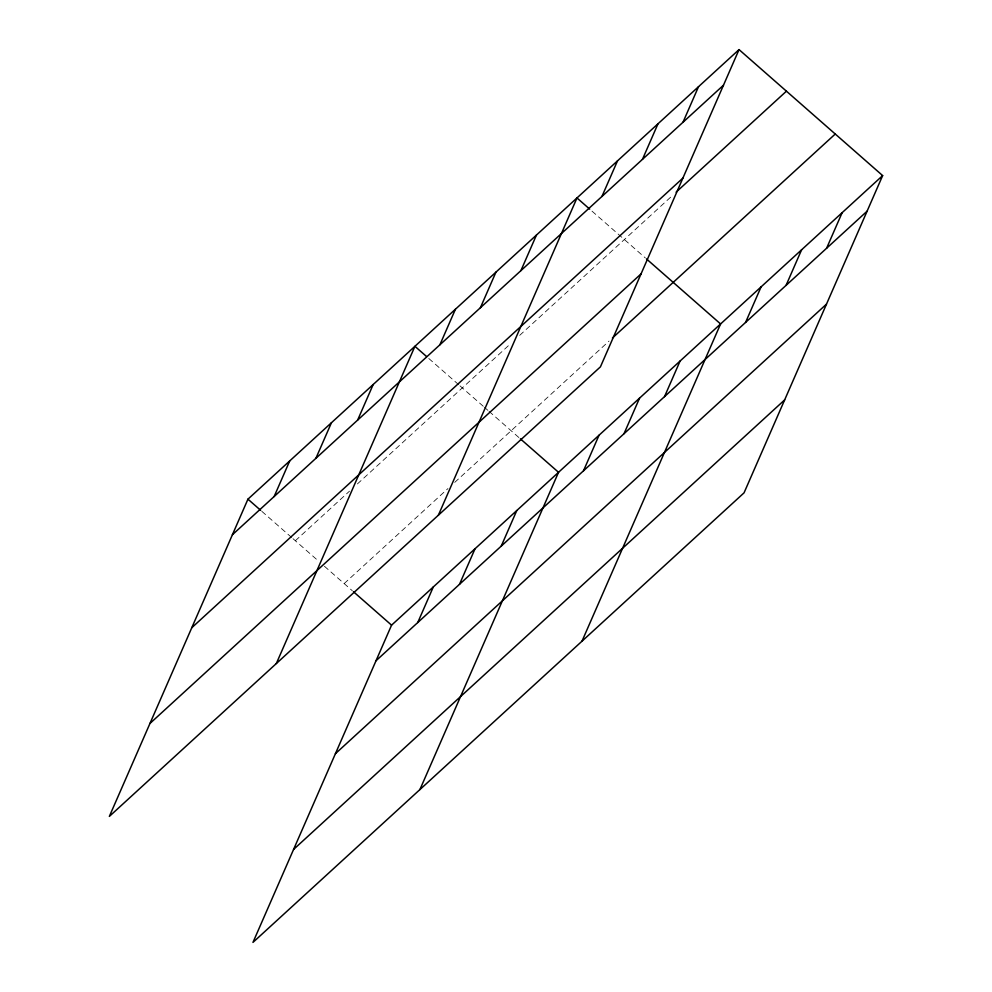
<?xml version="1.0" encoding="UTF-8"?>
<svg xmlns="http://www.w3.org/2000/svg" width="992" height="992" viewBox="0 0 992 992"><rect width="100%" height="100%" fill="white"/><g stroke="black" fill="none" stroke-linecap="round" stroke-linejoin="round"><path stroke-width="0.74" stroke-dasharray="4.96 3.72" d="M295.343 540.739L349.494 491.164M357.393 483.935L510.706 343.592M519.709 335.346L672.762 195.238M344.174 583.581L447.962 488.56M454.733 482.372L609.051 341.099M592.001 211.135L645.296 257.895M428.792 358.484L458.85 384.846M460.003 385.863L483.24 406.249M484.406 407.266L487.89 410.328M489.056 411.345L519.225 437.832M261.826 511.339L291.871 537.701M293.037 538.718L318.593 561.137M324.409 566.246L352.259 590.686"/><path stroke-width="1.49" d="M739.04 49.6L247.95 499.162L109.356 816.404L600.433 366.842L739.04 49.6L882.644 175.596L744.05 492.838L252.96 942.4L391.567 625.158L882.644 175.596M274.152 496.533L289.701 460.958M315.89 458.329L331.44 422.741M357.628 420.112L373.178 384.524M276.322 663.549L414.916 346.307L426.486 356.45M439.89 344.807L455.44 309.219M480.401 307.718L495.95 272.13M520.912 270.63L536.461 235.042M438.377 515.195L576.984 197.954L589.694 209.114M601.946 196.453L617.495 160.865M417.756 622.53L433.306 586.942M642.456 159.365L658.006 123.777M459.494 584.325L475.044 548.737M682.98 122.276L698.517 86.688M501.245 546.108L516.782 510.52M419.926 789.545L558.533 472.304L520.391 438.848M583.494 470.803L599.044 435.215M624.018 433.715L639.555 398.127M664.528 396.626L680.078 361.038M581.994 641.192L720.589 323.95L646.462 258.912M745.55 322.45L761.1 286.862M786.073 285.361L801.61 249.773M826.584 248.273L842.134 212.685M232.401 534.75L723.49 85.188M191.803 627.7L682.88 178.126M676.135 192.138L786.433 91.177M149.966 723.453L641.043 273.891M612.424 338.012L835.252 134.019M376.018 660.746L867.095 211.184M335.408 753.697L826.497 304.122M293.57 849.45L784.66 399.888M247.95 499.162L260.673 510.322M353.412 591.691L391.567 625.158"/></g></svg>
